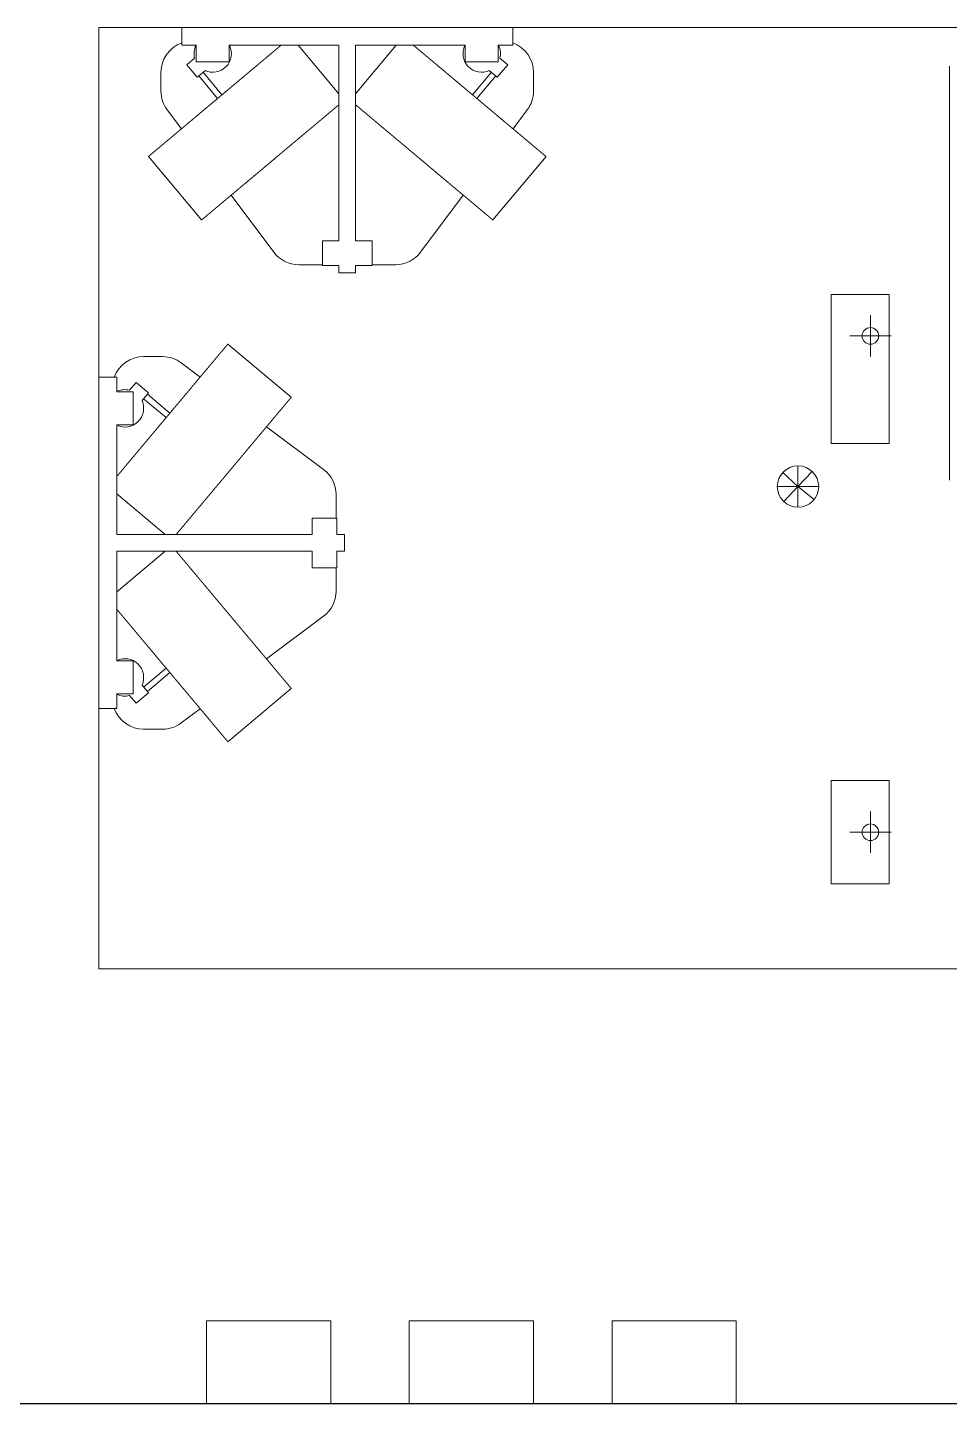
# Model space of a CAD drawing. Header units: millimetres. Extents: x 3056 to 110866, y 16649 to 58349.
# Drawn here: x 55834 to 58061, y 16649 to 19973 of the extents above; entities that cross this region are included whole.
import ezdxf

# ---------------------------------------------------------------- set-up
doc = ezdxf.new("R2010")
doc.units = ezdxf.units.MM
doc.layers.add('1', color=7, linetype='Continuous', true_color=0xffffff)

msp = doc.modelspace()

# ---------------------------------------------------------------- linework, layer by layer
at = {"layer": '1', "color": 80, "linetype": 'Continuous', "lineweight": 13}
for p, q in [((56006.5, 17699.3), (56006.5, 19973.3)), ((56006.5, 17699.3), (56006.5, 19973.3)), ((56006.5, 19973.3), (61633.5, 19973.3)), ((56006.5, 19973.3), (61633.5, 19973.3)), ((56206.5, 19973.3), (56206.5, 19930.3)), ((57006.5, 19973.3), (57006.5, 19930.3)), ((56206.5, 19930.3), (56241.5, 19930.3)), ((56241.5, 19930.3), (56241.5, 19890.3)), ((56321.5, 19930.3), (56586.5, 19930.3)), ((56321.5, 19930.3), (56321.5, 19890.3)), ((56586.5, 19813.2), (56488.2, 19930.3)), ((56586.5, 19930.3), (56586.5, 19458.3)), ((56626.5, 19930.3), (56626.5, 19458.3)), ((56724.7, 19930.3), (56626.5, 19813.2)), ((56626.5, 19930.3), (56891.5, 19930.3)), ((56891.5, 19930.3), (56891.5, 19890.3)), ((56971.5, 19930.3), (56971.5, 19890.3)), ((56971.5, 19930.3), (57006.5, 19930.3)), ((56237.6, 19899.1), (56218.9, 19883.4)), ((56244.1, 19853.3), (56218.9, 19883.4)), ((56321.5, 19890.3), (56241.5, 19890.3)), ((56971.5, 19890.3), (56891.5, 19890.3)), ((56968.8, 19853.3), (56994.1, 19883.4)), ((56975.3, 19899.1), (56994.1, 19883.4)), ((56156.5, 19819.3), (56156.5, 19865.3)), ((56262.9, 19869), (56244.1, 19853.3)), ((56247.6, 19856.2), (56293.2, 19801.8)), ((56303.9, 19810.8), (56258.3, 19865.2)), ((56954.7, 19865.2), (56909, 19810.8)), ((56919.7, 19801.8), (56965.4, 19856.2)), ((56950.1, 19869), (56968.8, 19853.3)), ((57056.5, 19865.3), (57056.5, 19819.3)), ((56171.5, 19774.3), (56205.8, 19728.5)), ((57007.1, 19728.5), (57041.5, 19774.3)), ((56126.2, 19661.7), (56254.8, 19508.5)), ((56958.2, 19508.5), (57086.7, 19661.7)), ((56326, 19568.3), (56429.5, 19430.3)), ((56783.5, 19430.3), (56886.9, 19568.3)), ((56546.5, 19458.3), (56546.5, 19398.3)), ((56586.5, 19458.3), (56546.5, 19458.3)), ((56626.5, 19458.3), (56666.5, 19458.3)), ((56666.5, 19458.3), (56666.5, 19398.3)), ((56546.5, 19400.3), (56489.5, 19400.3)), ((56586.5, 19398.3), (56546.5, 19398.3)), ((56586.5, 19398.3), (56586.5, 19380.3)), ((56626.5, 19380.3), (56586.5, 19380.3)), ((56626.5, 19398.3), (56666.5, 19398.3)), ((56626.5, 19398.3), (56626.5, 19380.3)), ((56626.7, 19395.6), (56626.5, 19395.6)), ((56626.7, 19395.6), (56626.7, 19398.3)), ((56723.5, 19400.3), (56666.5, 19400.3)), ((57776, 19328.3), (57776, 18968.3)), ((57916, 19328.3), (57776, 19328.3)), ((57916, 18968.3), (57916, 19328.3)), ((57870.5, 19278.3), (57870.5, 19178.3)), ((57820.5, 19228.3), (57920.5, 19228.3)), ((56471.3, 19080), (56318.1, 19208.6)), ((56114.5, 19178.3), (56160.5, 19178.3)), ((56251.3, 19128.9), (56205.5, 19163.3)), ((56006.5, 19128.3), (56049.5, 19128.3)), ((56049.5, 19093.3), (56049.5, 19128.3)), ((56080.6, 19097.2), (56096.4, 19115.9)), ((56126.5, 19090.7), (56096.4, 19115.9)), ((56049.5, 19093.3), (56089.5, 19093.3)), ((56089.5, 19093.3), (56089.5, 19013.3)), ((56110.7, 19071.9), (56126.5, 19090.7)), ((56178, 19041.6), (56123.6, 19087.2)), ((56114.6, 19076.5), (56169, 19030.8)), ((56049.5, 19013.3), (56089.5, 19013.3)), ((56049.5, 18748.3), (56049.5, 19013.3)), ((56549.5, 18905.3), (56411.5, 19008.8)), ((57776, 18968.3), (57916, 18968.3)), ((57695.5, 18864.3), (57695.5, 18914.3)), ((57695.5, 18864.3), (57659.1, 18898.6)), ((57695.5, 18864.3), (57729.8, 18900.7)), ((57695.5, 18864.3), (57645.5, 18864.3)), ((57695.5, 18864.3), (57661.1, 18827.9)), ((57695.5, 18864.3), (57734.3, 18832.8)), ((57695.5, 18864.3), (57695.5, 18814.3)), ((57695.5, 18864.3), (57745.5, 18864.3)), ((56049.5, 18846.5), (56166.5, 18748.3)), ((56579.5, 18845.3), (56579.5, 18788.3)), ((56521.5, 18788.3), (56581.5, 18788.3)), ((56521.5, 18748.3), (56521.5, 18788.3)), ((56581.5, 18748.3), (56581.5, 18788.3)), ((56049.5, 18748.3), (56521.5, 18748.3)), ((56584.1, 18748.6), (56581.5, 18748.5)), ((56581.5, 18748.3), (56599.5, 18748.3)), ((56584.1, 18748.6), (56584.1, 18748.3)), ((56599.5, 18748.3), (56599.5, 18708.3)), ((56049.5, 18443.3), (56049.5, 18708.3)), ((56166.5, 18708.3), (56049.5, 18610.1)), ((56049.5, 18708.3), (56521.5, 18708.3)), ((56521.5, 18708.3), (56521.5, 18668.3)), ((56581.5, 18708.3), (56599.5, 18708.3)), ((56581.5, 18708.3), (56581.5, 18668.3)), ((56521.5, 18668.3), (56581.5, 18668.3)), ((56579.5, 18668.3), (56579.5, 18611.3)), ((56411.5, 18447.8), (56549.5, 18551.3)), ((56049.5, 18443.3), (56089.5, 18443.3)), ((56089.5, 18443.3), (56089.5, 18363.3)), ((56169, 18425.8), (56114.6, 18380.1)), ((56123.6, 18369.4), (56178, 18415)), ((56110.7, 18384.7), (56126.5, 18365.9)), ((56049.5, 18363.3), (56089.5, 18363.3)), ((56049.5, 18328.3), (56049.5, 18363.3)), ((56080.6, 18359.4), (56096.4, 18340.7)), ((56126.5, 18365.9), (56096.4, 18340.7)), ((56318.1, 18248), (56471.3, 18376.6)), ((56006.5, 18328.3), (56049.5, 18328.3)), ((56205.5, 18293.3), (56251.3, 18327.7)), ((56160.5, 18278.3), (56114.5, 18278.3)), ((57776, 18154.3), (57776, 17904.3)), ((57916, 18154.3), (57776, 18154.3)), ((57916, 17904.3), (57916, 18154.3)), ((57870.5, 18079.3), (57870.5, 17979.3)), ((57820.5, 18029.3), (57920.5, 18029.3)), ((57776, 17904.3), (57916, 17904.3)), ((61633.5, 17699.3), (56006.5, 17699.3)), ((61633.5, 17699.3), (56006.5, 17699.3))]:
    msp.add_line(p, q, dxfattribs=at)
at = {"layer": '1', "color": 9, "linetype": 'Continuous', "lineweight": 13}
for p, q in [((56566.5, 16849.3), (56266.5, 16849.3)), ((56266.5, 16849.3), (56266.5, 16649.3)), ((56566.5, 16849.3), (56566.5, 16649.3)), ((56756.5, 16849.3), (56756.5, 16649.3)), ((57056.5, 16849.3), (56756.5, 16849.3)), ((57056.5, 16649.3), (57056.5, 16849.3)), ((57246.5, 16849.3), (57546.5, 16849.3)), ((57246.5, 16849.3), (57246.5, 16649.3)), ((57546.5, 16849.3), (57546.5, 16649.3))]:
    msp.add_line(p, q, dxfattribs=at)
at = {"layer": '1', "color": 143, "linetype": 'Continuous', "lineweight": 25}
msp.add_line((3056.5, 16649.3), (110866.5, 16649.3), dxfattribs=at)
at = {"layer": '1', "color": 143, "linetype": 'Continuous', "lineweight": 13}
msp.add_line((110866.5, 16649.3), (3056.5, 16649.3), dxfattribs=at)
at = {"layer": '1', "color": 43, "linetype": 'Continuous', "lineweight": 13}
msp.add_line((110866.5, 16649.3), (3056.5, 16649.3), dxfattribs=at)
msp.add_line((110866.5, 16649.3), (3056.5, 16649.3), dxfattribs=at)
at = {"layer": '1', "color": 43, "linetype": 'Continuous', "lineweight": 25}
msp.add_line((3056.5, 16649.3), (110866.5, 16649.3), dxfattribs=at)
msp.add_line((3056.5, 16649.3), (110866.5, 16649.3), dxfattribs=at)
at = {"layer": '1', "color": 80, "linetype": 'Continuous', "lineweight": 13}
for centre, radius in [((57870.5, 19228.3), 20), ((57695.5, 18864.3), 50), ((57870.5, 18029.3), 20)]:
    msp.add_circle(centre, radius, dxfattribs=at)
for centre, radius, start, end in [((56231.5, 19865.3), 75, 109.4723, 180), ((56281.5, 19910.3), 45.2, 153.7683, 194.2622), ((56281.5, 19910.3), 45.2, 245.7378, 26.2321), ((56931.5, 19910.3), 45.2, 153.7679, 294.2622), ((56931.5, 19910.3), 45.2, 345.7378, 26.2317), ((56981.5, 19865.3), 75, 0, 70.5277), ((56231.5, 19819.3), 75, 180, 216.8699), ((56981.5, 19819.3), 75, 323.1301, 0), ((56489.5, 19475.3), 75, 216.8699, 270), ((56723.5, 19475.3), 75, 270, 323.1301), ((56114.5, 19103.3), 75, 90, 160.5277), ((56160.5, 19103.3), 75, 53.1301, 90), ((56069.5, 19053.3), 45.2, 75.7378, 116.2317), ((56069.5, 19053.3), 45.2, 243.7679, 24.2622), ((56504.5, 18845.3), 75, 0, 53.1301), ((56504.5, 18611.3), 75, 306.8699, 360), ((56069.5, 18403.3), 45.2, 335.7378, 116.2321), ((56069.5, 18403.3), 45.2, 243.7683, 284.2622), ((56114.5, 18353.3), 75, 199.4723, 270), ((56160.5, 18353.3), 75, 270, 306.8699)]:
    msp.add_arc(centre, radius, start, end, dxfattribs=at)
for points, knots in [([(56446.3, 19930.3), (56443.6, 19928), (56442.1, 19926.8), (56440.7, 19925.6), (56437.7, 19923), (56436.1, 19921.7), (56432.9, 19919), (56431.3, 19917.7), (56427.9, 19914.8), (56424.4, 19911.9), (56422.6, 19910.4), (56418.9, 19907.3), (56417, 19905.7), (56413.2, 19902.5), (56411.2, 19900.8), (56409.2, 19899.2), (56407.2, 19897.5), (56403.1, 19894), (56401.1, 19892.3), (56398.9, 19890.5), (56396.8, 19888.8), (56394.7, 19886.9), (56390.3, 19883.3), (56385.8, 19879.5), (56383.6, 19877.6), (56379, 19873.8), (56376.7, 19871.9), (56372, 19867.9), (56369.7, 19866), (56367.3, 19863.9), (56364.9, 19861.9), (56362.5, 19859.9), (56360, 19857.9), (56357.6, 19855.8), (56352.7, 19851.7), (56347.7, 19847.5), (56345.2, 19845.4), (56340.1, 19841.2), (56337.6, 19839.1), (56332.5, 19834.8), (56330, 19832.7), (56327.4, 19830.5), (56324.8, 19828.3), (56322.2, 19826.2), (56319.7, 19824), (56314.5, 19819.7), (56309.3, 19815.3), (56304.1, 19810.9), (56301.5, 19808.7), (56298.9, 19806.6), (56293.7, 19802.2), (56288.4, 19797.8), (56285.8, 19795.6), (56280.7, 19791.3), (56278.1, 19789.1), (56272.9, 19784.8), (56270.3, 19782.6), (56265.2, 19778.3), (56262.6, 19776.2), (56257.6, 19771.9), (56255, 19769.8), (56252.5, 19767.7), (56250, 19765.6), (56247.5, 19763.5), (56242.6, 19759.3), (56240.1, 19757.3), (56237.7, 19755.2), (56232.8, 19751.1), (56228, 19747.1), (56225.7, 19745.1), (56221, 19741.2), (56218.7, 19739.2), (56214.1, 19735.4), (56211.8, 19733.5), (56209.6, 19731.6), (56205.1, 19727.9), (56200.8, 19724.3), (56196.6, 19720.7), (56194.5, 19719), (56192.4, 19717.2), (56190.4, 19715.5), (56188.3, 19713.8), (56184.4, 19710.5), (56180.5, 19707.3), (56178.7, 19705.7), (56175, 19702.6), (56173.2, 19701.1), (56169.6, 19698.1), (56167.9, 19696.7), (56166.2, 19695.3), (56163, 19692.5), (56161.4, 19691.2), (56158.3, 19688.6), (56156.8, 19687.3), (56153.9, 19684.9), (56152.5, 19683.7), (56151.1, 19682.6), (56149.8, 19681.5), (56147.2, 19679.3), (56146, 19678.3), (56144.8, 19677.3), (56142.5, 19675.4), (56141.4, 19674.4), (56140.4, 19673.6), (56139.4, 19672.7), (56138.4, 19671.9), (56137.4, 19671.1), (56135.7, 19669.6), (56134.8, 19668.9), (56134, 19668.2), (56133.3, 19667.6), (56132.6, 19667), (56131.9, 19666.4), (56131.2, 19665.9), (56130.6, 19665.4), (56130.1, 19664.9), (56129.5, 19664.5), (56129, 19664.1), (56128.6, 19663.7), (56128.2, 19663.3), (56127.8, 19663), (56127.5, 19662.7), (56127.2, 19662.5), (56126.9, 19662.3), (56126.7, 19662.1), (56126.5, 19661.9), (56126.4, 19661.8), (56126.3, 19661.7), (56126.2, 19661.7)], [0, 0, 0.008595, 0.013103, 0.017604, 0.027021, 0.03192, 0.041931, 0.047027, 0.057606, 0.068551, 0.074203, 0.08569, 0.091512, 0.103511, 0.109675, 0.115829, 0.122155, 0.134938, 0.141414, 0.148027, 0.154652, 0.161402, 0.175055, 0.188971, 0.195994, 0.210276, 0.217532, 0.232148, 0.239519, 0.246979, 0.254448, 0.262005, 0.269571, 0.277213, 0.292599, 0.308124, 0.315937, 0.331675, 0.339598, 0.355512, 0.363496, 0.371518, 0.379547, 0.387614, 0.395669, 0.411864, 0.428097, 0.444361, 0.452497, 0.460643, 0.476916, 0.49318, 0.501308, 0.517523, 0.525612, 0.541748, 0.549779, 0.565796, 0.573792, 0.589663, 0.597534, 0.605417, 0.613223, 0.621038, 0.636511, 0.644167, 0.651834, 0.666975, 0.681924, 0.689308, 0.703953, 0.711215, 0.725528, 0.732569, 0.739597, 0.753414, 0.766967, 0.780228, 0.786721, 0.793205, 0.799549, 0.805881, 0.818245, 0.830278, 0.836117, 0.84764, 0.853321, 0.864302, 0.869621, 0.874929, 0.885175, 0.890101, 0.899757, 0.904486, 0.913542, 0.917861, 0.922187, 0.92629, 0.934303, 0.938192, 0.941875, 0.949003, 0.952468, 0.955695, 0.958931, 0.96193, 0.964937, 0.970487, 0.973033, 0.975568, 0.977878, 0.980179, 0.982258, 0.984325, 0.986158, 0.98798, 0.989579, 0.991167, 0.99251, 0.993861, 0.994969, 0.996065, 0.996924, 0.997784, 0.998407, 0.999021, 0.999387, 0.999762, 1, 1]), ([(57086.7, 19661.7), (57086.7, 19661.7), (57086.7, 19661.7), (57086.5, 19661.8), (57086.4, 19661.9), (57086, 19662.3), (57085.8, 19662.5), (57085.1, 19663), (57084.8, 19663.3), (57084.3, 19663.7), (57083.9, 19664.1), (57083.4, 19664.5), (57082.9, 19664.9), (57082.3, 19665.4), (57081.7, 19665.9), (57081.1, 19666.4), (57080.4, 19667), (57078.9, 19668.2), (57078.1, 19668.9), (57077.3, 19669.6), (57075.5, 19671.1), (57074.5, 19671.9), (57073.6, 19672.7), (57072.6, 19673.6), (57070.4, 19675.4), (57069.3, 19676.3), (57068.1, 19677.3), (57066.9, 19678.3), (57065.7, 19679.3), (57063.1, 19681.5), (57061.8, 19682.6), (57060.4, 19683.7), (57059.1, 19684.9), (57056.2, 19687.3), (57054.6, 19688.6), (57051.6, 19691.2), (57050, 19692.5), (57046.7, 19695.3), (57043.3, 19698.1), (57041.5, 19699.6), (57038, 19702.6), (57036.1, 19704.1), (57034.3, 19705.7), (57032.4, 19707.3), (57028.6, 19710.5), (57024.6, 19713.8), (57022.6, 19715.5), (57020.5, 19717.2), (57018.5, 19719), (57016.4, 19720.7), (57012.1, 19724.3), (57007.8, 19727.9), (57003.4, 19731.6), (57001.1, 19733.5), (56996.6, 19737.3), (56994.3, 19739.2), (56989.6, 19743.2), (56984.9, 19747.1), (56982.5, 19749.1), (56980.1, 19751.1), (56975.3, 19755.2), (56972.8, 19757.3), (56970.4, 19759.3), (56965.4, 19763.5), (56962.9, 19765.6), (56960.4, 19767.7), (56957.9, 19769.8), (56955.4, 19771.9), (56950.3, 19776.2), (56947.7, 19778.3), (56942.6, 19782.6), (56937.5, 19786.9), (56934.9, 19789.1), (56932.3, 19791.3), (56927.1, 19795.6), (56924.5, 19797.8), (56921.9, 19800), (56919.3, 19802.2), (56914.1, 19806.6), (56911.5, 19808.7), (56908.9, 19810.9), (56903.7, 19815.3), (56898.5, 19819.7), (56895.9, 19821.8), (56893.3, 19824), (56888.1, 19828.3), (56885.5, 19830.5), (56883, 19832.7), (56880.4, 19834.8), (56875.3, 19839.1), (56872.8, 19841.2), (56867.8, 19845.4), (56865.3, 19847.5), (56862.8, 19849.6), (56860.3, 19851.7), (56857.8, 19853.8), (56855.4, 19855.8), (56850.5, 19859.9), (56848.1, 19861.9), (56845.7, 19863.9), (56843.3, 19866), (56840.9, 19867.9), (56836.3, 19871.9), (56833.9, 19873.8), (56829.4, 19877.6), (56827.1, 19879.5), (56822.7, 19883.3), (56820.4, 19885.1), (56818.3, 19886.9), (56814, 19890.5), (56809.8, 19894), (56807.7, 19895.8), (56805.7, 19897.5), (56803.7, 19899.2), (56801.7, 19900.8), (56799.8, 19902.5), (56795.9, 19905.7), (56794, 19907.3), (56790.4, 19910.4), (56788.6, 19911.9), (56785.1, 19914.8), (56781.7, 19917.7), (56780, 19919), (56776.8, 19921.7), (56775.3, 19923), (56772.3, 19925.6), (56770.8, 19926.8), (56769.4, 19928), (56766.6, 19930.3)], [0, 0, 0.000129, 0.000247, 0.000623, 0.000989, 0.002216, 0.003076, 0.00504, 0.006148, 0.007499, 0.008842, 0.010431, 0.012029, 0.013851, 0.015685, 0.017752, 0.019821, 0.024442, 0.026976, 0.029522, 0.035072, 0.038079, 0.041078, 0.044314, 0.050997, 0.054462, 0.058134, 0.061817, 0.065706, 0.073719, 0.077822, 0.082148, 0.086467, 0.095522, 0.100252, 0.109908, 0.114833, 0.12508, 0.135697, 0.141196, 0.152358, 0.158039, 0.163891, 0.16973, 0.181763, 0.194127, 0.200459, 0.206803, 0.213287, 0.219779, 0.233041, 0.246593, 0.26041, 0.267438, 0.281635, 0.288783, 0.303326, 0.318073, 0.325558, 0.333032, 0.348172, 0.355839, 0.363495, 0.378968, 0.386783, 0.394589, 0.402472, 0.410343, 0.426214, 0.434209, 0.450226, 0.466317, 0.474393, 0.482482, 0.498697, 0.506815, 0.514957, 0.523089, 0.539361, 0.547507, 0.555643, 0.571907, 0.58814, 0.596238, 0.604325, 0.620457, 0.628486, 0.636507, 0.644491, 0.660405, 0.668328, 0.684066, 0.69187, 0.699681, 0.707404, 0.715138, 0.72278, 0.737998, 0.745554, 0.753024, 0.760483, 0.767854, 0.78247, 0.789726, 0.804008, 0.811031, 0.824947, 0.831841, 0.83859, 0.851974, 0.865054, 0.87153, 0.877846, 0.884172, 0.890326, 0.89649, 0.908489, 0.914311, 0.925798, 0.93145, 0.942395, 0.952974, 0.95807, 0.968081, 0.972979, 0.982397, 0.986897, 0.991405, 1, 1]), ([(58061.5, 19879.9), (58061.5, 19879.8), (58061.5, 19879.5), (58061.5, 19879.3), (58061.5, 19878.6), (58061.5, 19877.8), (58061.5, 19876.8), (58061.5, 19875.5), (58061.5, 19874.1), (58061.5, 19873.3), (58061.5, 19871.5), (58061.5, 19869.6), (58061.5, 19867.4), (58061.5, 19865), (58061.5, 19863.8), (58061.5, 19861.1), (58061.5, 19858.2), (58061.5, 19855.1), (58061.5, 19851.9), (58061.5, 19848.4), (58061.5, 19844.7), (58061.5, 19840.9), (58061.5, 19836.8), (58061.5, 19832.6), (58061.5, 19828.2), (58061.5, 19823.6), (58061.5, 19818.8), (58061.5, 19813.8), (58061.5, 19808.6), (58061.5, 19803.3), (58061.5, 19797.8), (58061.5, 19792.1), (58061.5, 19789.2), (58061.5, 19783.3), (58061.5, 19777.1), (58061.5, 19770.9), (58061.5, 19764.4), (58061.5, 19761.1), (58061.5, 19754.4), (58061.5, 19747.6), (58061.5, 19740.6), (58061.5, 19737.1), (58061.5, 19729.9), (58061.5, 19722.5), (58061.5, 19715), (58061.5, 19707.4), (58061.5, 19699.6), (58061.5, 19691.7), (58061.5, 19683.7), (58061.5, 19675.5), (58061.5, 19671.3), (58061.5, 19663), (58061.5, 19654.5), (58061.5, 19645.9), (58061.5, 19637.3), (58061.5, 19628.5), (58061.5, 19619.6), (58061.5, 19610.6), (58061.5, 19601.5), (58061.5, 19592.3), (58061.5, 19583), (58061.5, 19573.6), (58061.5, 19564.2), (58061.5, 19554.7), (58061.5, 19545.1), (58061.5, 19535.4), (58061.5, 19530.6), (58061.5, 19520.8), (58061.5, 19511), (58061.5, 19501.1), (58061.5, 19491.2), (58061.5, 19481.2), (58061.5, 19471.2), (58061.5, 19461.2), (58061.5, 19451.1), (58061.5, 19441), (58061.5, 19430.9), (58061.5, 19420.7), (58061.5, 19410.5), (58061.5, 19400.3), (58061.5, 19390.1), (58061.5, 19379.9)], [0, 0, 0.000209, 0.000833, 0.001352, 0.002601, 0.004262, 0.006339, 0.008829, 0.011734, 0.013287, 0.016806, 0.020735, 0.025072, 0.029813, 0.032388, 0.037732, 0.043479, 0.049625, 0.056166, 0.063098, 0.070421, 0.078131, 0.086225, 0.0947, 0.10355, 0.112773, 0.122367, 0.132323, 0.142645, 0.153321, 0.164348, 0.175723, 0.181499, 0.193389, 0.205613, 0.218167, 0.23105, 0.237649, 0.251007, 0.264678, 0.278654, 0.285718, 0.300143, 0.314859, 0.329858, 0.345138, 0.36069, 0.37651, 0.392588, 0.408919, 0.417208, 0.433903, 0.450836, 0.467995, 0.485378, 0.502973, 0.520776, 0.538779, 0.556971, 0.575352, 0.593907, 0.612629, 0.631515, 0.650554, 0.669739, 0.689059, 0.698754, 0.718267, 0.737899, 0.757637, 0.777478, 0.797411, 0.81743, 0.837522, 0.857683, 0.877905, 0.898175, 0.91849, 0.938839, 0.959212, 0.979601, 1, 1]), ([(56586.5, 19786.8), (56585.4, 19785.9), (56584.4, 19785.1), (56582.2, 19783.2), (56581, 19782.2), (56579.9, 19781.3), (56578.6, 19780.2), (56577.4, 19779.2), (56574.8, 19777), (56572, 19774.7), (56569.1, 19772.2), (56566.1, 19769.7), (56564.5, 19768.4), (56562.9, 19767.1), (56561.3, 19765.7), (56559.7, 19764.3), (56558, 19762.9), (56554.5, 19760), (56552.8, 19758.5), (56549.2, 19755.5), (56547.3, 19753.9), (56543.5, 19750.8), (56541.6, 19749.1), (56537.6, 19745.8), (56535.6, 19744.1), (56533.6, 19742.4), (56531.5, 19740.7), (56529.4, 19739), (56527.3, 19737.2), (56525.2, 19735.4), (56520.9, 19731.8), (56516.5, 19728.1), (56514.2, 19726.2), (56512, 19724.3), (56507.4, 19720.5), (56505.1, 19718.5), (56500.4, 19714.6), (56498, 19712.6), (56493.3, 19708.6), (56488.4, 19704.5), (56483.5, 19700.4), (56481.1, 19698.3), (56478.6, 19696.3), (56476.1, 19694.2), (56473.6, 19692.1), (56468.5, 19687.9), (56466, 19685.7), (56463.5, 19683.6), (56458.4, 19679.3), (56455.8, 19677.2), (56453.2, 19675), (56450.6, 19672.8), (56448.1, 19670.7), (56445.5, 19668.5), (56442.9, 19666.3), (56440.3, 19664.1), (56435.1, 19659.8), (56432.5, 19657.6), (56427.3, 19653.2), (56422.1, 19648.9), (56416.9, 19644.5), (56414.3, 19642.3), (56411.7, 19640.1), (56409.1, 19638), (56406.5, 19635.8), (56401.3, 19631.5), (56398.8, 19629.3), (56396.2, 19627.1), (56391.1, 19622.9), (56388.5, 19620.7), (56386, 19618.6), (56381, 19614.4), (56378.5, 19612.3), (56373.5, 19608.1), (56371, 19606), (56366.1, 19601.9), (56361.3, 19597.8), (56356.5, 19593.8), (56354.1, 19591.8), (56349.4, 19587.9), (56347.1, 19586), (56344.8, 19584), (56342.5, 19582.1), (56338, 19578.3), (56335.8, 19576.5), (56333.6, 19574.6), (56331.5, 19572.8), (56329.3, 19571), (56325, 19567.4), (56323, 19565.7), (56320.9, 19564), (56316.8, 19560.6), (56314.9, 19558.9), (56312.9, 19557.2), (56311, 19555.6), (56309, 19554), (56307.2, 19552.4), (56303.5, 19549.4), (56301.7, 19547.8), (56299.9, 19546.4), (56296.5, 19543.5), (56294.8, 19542), (56293.1, 19540.7), (56291.5, 19539.3), (56289.9, 19538), (56288.3, 19536.6), (56285.3, 19534.1), (56283.9, 19532.9), (56281, 19530.5), (56279.6, 19529.4), (56278.3, 19528.2), (56277, 19527.1), (56275.8, 19526.1), (56273.4, 19524.1), (56272.2, 19523.1), (56271.1, 19522.2), (56270, 19521.2), (56268.9, 19520.4), (56266.9, 19518.7), (56265.1, 19517.1), (56264.2, 19516.4), (56262.6, 19515), (56261.1, 19513.8), (56260.4, 19513.2), (56259.8, 19512.7), (56259.2, 19512.2), (56258.6, 19511.7), (56258.1, 19511.3), (56257.6, 19510.8), (56257.2, 19510.5), (56256.7, 19510.1), (56256.4, 19509.8), (56256, 19509.5), (56255.7, 19509.3), (56255.5, 19509.1), (56255.3, 19508.9), (56255.1, 19508.7), (56254.8, 19508.5), (56254.8, 19508.5), (56254.8, 19508.5)], [0, 0, 0.003108, 0.006206, 0.012844, 0.016382, 0.01991, 0.023657, 0.027395, 0.035303, 0.043603, 0.052311, 0.061406, 0.066144, 0.070894, 0.075811, 0.080741, 0.085857, 0.096246, 0.10154, 0.112454, 0.118084, 0.129506, 0.135298, 0.147198, 0.153295, 0.1594, 0.165643, 0.171893, 0.178277, 0.184671, 0.197719, 0.211026, 0.217793, 0.224572, 0.238356, 0.24536, 0.259476, 0.266578, 0.280995, 0.295581, 0.310347, 0.3178, 0.325263, 0.332794, 0.340314, 0.355501, 0.363154, 0.3708, 0.386206, 0.393946, 0.401695, 0.409469, 0.41725, 0.425054, 0.432866, 0.44069, 0.456367, 0.464215, 0.479913, 0.495614, 0.511308, 0.519141, 0.526963, 0.534777, 0.542581, 0.558147, 0.565889, 0.573638, 0.589048, 0.596694, 0.604349, 0.619538, 0.627078, 0.642074, 0.649529, 0.664302, 0.67891, 0.693331, 0.700437, 0.714566, 0.721572, 0.728477, 0.735371, 0.748933, 0.7556, 0.762255, 0.768791, 0.775318, 0.788113, 0.794367, 0.800631, 0.812851, 0.818805, 0.824769, 0.830563, 0.836367, 0.842003, 0.853117, 0.858579, 0.863886, 0.874304, 0.879424, 0.884357, 0.889298, 0.894042, 0.898796, 0.907917, 0.912287, 0.920811, 0.924975, 0.928944, 0.932901, 0.936664, 0.943959, 0.947509, 0.950835, 0.954169, 0.95729, 0.963294, 0.968874, 0.971541, 0.976449, 0.98089, 0.982885, 0.984889, 0.986648, 0.988415, 0.989948, 0.99148, 0.992776, 0.99408, 0.995147, 0.996205, 0.997035, 0.997864, 0.998455, 0.999055, 0.999761, 0.999885, 1, 1]), ([(56958.2, 19508.5), (56958.1, 19508.5), (56958.1, 19508.5), (56957.9, 19508.7), (56957.7, 19508.9), (56957.5, 19509.1), (56957.2, 19509.3), (56956.9, 19509.5), (56956.6, 19509.8), (56956.2, 19510.1), (56955.8, 19510.5), (56955.4, 19510.8), (56954.8, 19511.3), (56954.3, 19511.7), (56953.7, 19512.2), (56953.2, 19512.7), (56952.5, 19513.2), (56951.8, 19513.8), (56950.4, 19515), (56948.7, 19516.4), (56947.9, 19517.1), (56947, 19517.9), (56946, 19518.7), (56945, 19519.5), (56944, 19520.4), (56943, 19521.2), (56941.9, 19522.2), (56940.8, 19523.1), (56939.6, 19524.1), (56937.2, 19526.1), (56935.9, 19527.1), (56934.6, 19528.2), (56933.3, 19529.4), (56931.9, 19530.5), (56929.1, 19532.9), (56927.6, 19534.1), (56924.6, 19536.6), (56923, 19538), (56921.5, 19539.3), (56919.8, 19540.7), (56918.2, 19542), (56916.5, 19543.5), (56913, 19546.4), (56911.3, 19547.8), (56907.6, 19550.9), (56905.8, 19552.4), (56903.9, 19554), (56902, 19555.6), (56900.1, 19557.2), (56898.1, 19558.9), (56896.1, 19560.6), (56894.1, 19562.3), (56890, 19565.7), (56887.9, 19567.4), (56883.7, 19571), (56879.3, 19574.6), (56877.1, 19576.5), (56874.9, 19578.3), (56872.6, 19580.2), (56868.1, 19584), (56865.8, 19586), (56863.5, 19587.9), (56861.2, 19589.9), (56858.8, 19591.8), (56856.5, 19593.8), (56851.7, 19597.8), (56846.8, 19601.9), (56841.9, 19606), (56839.5, 19608.1), (56837, 19610.2), (56832, 19614.4), (56829.5, 19616.5), (56824.4, 19620.7), (56821.9, 19622.9), (56816.8, 19627.1), (56814.2, 19629.3), (56809, 19633.6), (56806.5, 19635.8), (56801.3, 19640.1), (56798.7, 19642.3), (56796.1, 19644.5), (56790.9, 19648.9), (56785.7, 19653.2), (56780.5, 19657.6), (56777.9, 19659.8), (56772.7, 19664.1), (56770.1, 19666.3), (56767.5, 19668.5), (56764.9, 19670.7), (56762.3, 19672.8), (56759.7, 19675), (56757.1, 19677.2), (56754.6, 19679.3), (56752, 19681.5), (56749.5, 19683.6), (56744.4, 19687.9), (56741.9, 19690), (56736.9, 19694.2), (56734.4, 19696.3), (56731.9, 19698.3), (56729.4, 19700.4), (56724.5, 19704.5), (56719.7, 19708.6), (56714.9, 19712.6), (56712.5, 19714.6), (56707.9, 19718.5), (56705.5, 19720.5), (56701, 19724.3), (56698.7, 19726.2), (56696.5, 19728.1), (56692.1, 19731.8), (56687.7, 19735.4), (56685.6, 19737.2), (56683.5, 19739), (56681.4, 19740.7), (56679.4, 19742.4), (56677.3, 19744.1), (56675.3, 19745.8), (56671.4, 19749.1), (56669.4, 19750.8), (56665.6, 19753.9), (56663.8, 19755.5), (56660.2, 19758.5), (56658.4, 19760), (56655, 19762.9), (56653.3, 19764.3), (56651.6, 19765.7), (56650, 19767.1), (56648.4, 19768.4), (56646.8, 19769.7), (56643.8, 19772.2), (56640.9, 19774.7), (56638.2, 19777), (56635.6, 19779.2), (56634.3, 19780.2), (56633.1, 19781.3), (56631.9, 19782.2), (56630.7, 19783.2), (56628.5, 19785.1), (56627.5, 19785.9), (56626.5, 19786.8)], [0, 0, 0.000115, 0.000239, 0.000945, 0.001535, 0.002136, 0.002965, 0.003795, 0.004853, 0.00592, 0.007224, 0.00852, 0.010052, 0.011585, 0.013352, 0.015111, 0.017106, 0.01911, 0.023551, 0.028459, 0.031126, 0.033804, 0.036697, 0.039596, 0.04271, 0.045831, 0.049165, 0.052491, 0.056041, 0.063336, 0.067099, 0.071056, 0.075025, 0.079189, 0.087713, 0.092083, 0.101204, 0.105948, 0.110702, 0.115643, 0.120576, 0.125696, 0.136114, 0.141412, 0.152354, 0.157997, 0.163633, 0.169437, 0.175231, 0.181195, 0.187149, 0.193258, 0.205623, 0.211887, 0.224682, 0.237736, 0.2444, 0.251057, 0.257848, 0.271523, 0.278428, 0.285434, 0.29245, 0.299554, 0.306669, 0.32109, 0.335698, 0.350471, 0.357926, 0.36539, 0.380453, 0.388057, 0.403306, 0.410952, 0.426362, 0.434102, 0.449636, 0.45741, 0.473037, 0.480859, 0.488692, 0.504386, 0.520087, 0.535785, 0.543633, 0.55931, 0.567134, 0.574946, 0.58275, 0.590531, 0.598305, 0.606054, 0.613794, 0.621497, 0.62919, 0.644499, 0.652084, 0.667206, 0.674737, 0.6822, 0.689653, 0.704419, 0.719005, 0.733422, 0.740524, 0.75464, 0.761644, 0.775427, 0.782197, 0.788974, 0.802281, 0.815329, 0.821723, 0.828107, 0.834357, 0.8406, 0.846705, 0.852802, 0.864702, 0.870494, 0.881916, 0.887546, 0.89846, 0.903754, 0.914143, 0.919259, 0.924179, 0.929106, 0.933847, 0.938594, 0.947689, 0.956397, 0.964697, 0.972605, 0.976343, 0.98009, 0.983618, 0.987156, 0.993794, 0.996892, 1, 1]), ([(58061.5, 19379.9), (58061.5, 19374.8), (58061.5, 19364.6), (58061.5, 19354.5), (58061.5, 19344.3), (58061.5, 19334.1), (58061.5, 19324), (58061.5, 19313.8), (58061.5, 19303.7), (58061.5, 19293.7), (58061.5, 19283.7), (58061.5, 19273.7), (58061.5, 19263.7), (58061.5, 19253.8), (58061.5, 19244), (58061.5, 19234.2), (58061.5, 19224.5), (58061.5, 19214.8), (58061.5, 19205.2), (58061.5, 19195.7), (58061.5, 19186.3), (58061.5, 19176.9), (58061.5, 19167.6), (58061.5, 19158.4), (58061.5, 19149.3), (58061.5, 19140.3), (58061.5, 19131.4), (58061.5, 19122.6), (58061.5, 19113.9), (58061.5, 19105.4), (58061.5, 19096.9), (58061.5, 19088.5), (58061.5, 19080.3), (58061.5, 19072.2), (58061.5, 19064.2), (58061.5, 19056.4), (58061.5, 19048.7), (58061.5, 19044.9), (58061.5, 19037.4), (58061.5, 19030), (58061.5, 19022.8), (58061.5, 19015.7), (58061.5, 19012.3), (58061.5, 19005.5), (58061.5, 18998.8), (58061.5, 18992.3), (58061.5, 18989), (58061.5, 18982.8), (58061.5, 18976.6), (58061.5, 18970.7), (58061.5, 18964.9), (58061.5, 18959.3), (58061.5, 18953.9), (58061.5, 18948.6), (58061.5, 18943.6), (58061.5, 18938.7), (58061.5, 18934), (58061.5, 18929.5), (58061.5, 18925.1), (58061.5, 18921), (58061.5, 18917), (58061.5, 18913.3), (58061.5, 18909.7), (58061.5, 18908), (58061.5, 18904.8), (58061.5, 18901.7), (58061.5, 18898.8), (58061.5, 18896.1), (58061.5, 18893.7), (58061.5, 18891.4), (58061.5, 18889.3), (58061.5, 18887.5), (58061.5, 18885.8), (58061.5, 18884.4), (58061.5, 18883.1), (58061.5, 18882.1), (58061.5, 18881.2), (58061.5, 18880.6), (58061.5, 18880.2), (58061.5, 18880), (58061.5, 18879.9)], [0, 0, 0.0102, 0.030594, 0.050975, 0.071334, 0.091665, 0.111958, 0.132204, 0.152395, 0.172524, 0.19258, 0.212553, 0.232442, 0.252232, 0.271917, 0.291489, 0.310941, 0.330261, 0.349446, 0.368485, 0.387368, 0.406093, 0.424648, 0.443026, 0.461221, 0.479224, 0.497027, 0.514622, 0.532003, 0.549164, 0.566097, 0.582792, 0.599246, 0.61545, 0.631399, 0.647083, 0.6625, 0.670139, 0.685141, 0.699857, 0.714282, 0.728408, 0.735322, 0.74899, 0.762349, 0.77539, 0.78183, 0.794387, 0.806611, 0.818501, 0.83005, 0.841253, 0.852106, 0.862605, 0.872743, 0.88252, 0.891928, 0.900967, 0.909632, 0.917916, 0.925819, 0.933336, 0.940463, 0.943834, 0.950375, 0.956518, 0.962265, 0.967612, 0.972555, 0.977095, 0.981228, 0.984951, 0.988266, 0.991168, 0.993661, 0.995738, 0.997399, 0.998648, 0.999479, 0.999894, 1, 1]), ([(56318.1, 19208.6), (56318.1, 19208.5), (56318, 19208.5), (56317.9, 19208.4), (56317.8, 19208.2), (56317.7, 19208.1), (56317.5, 19207.9), (56317.3, 19207.6), (56317, 19207.3), (56316.7, 19207), (56316.4, 19206.6), (56315.7, 19205.7), (56314.9, 19204.7), (56313.9, 19203.5), (56312.8, 19202.2), (56311.5, 19200.7), (56310.2, 19199.1), (56308.7, 19197.3), (56307.9, 19196.4), (56307.1, 19195.4), (56305.3, 19193.3), (56304.4, 19192.2), (56303.5, 19191.1), (56302.5, 19190), (56300.4, 19187.5), (56299.4, 19186.3), (56298.3, 19185), (56297.2, 19183.7), (56296, 19182.3), (56294.9, 19180.9), (56293.7, 19179.4), (56292.4, 19178), (56289.9, 19175), (56288.6, 19173.4), (56285.9, 19170.2), (56284.5, 19168.5), (56283.1, 19166.8), (56281.6, 19165.1), (56278.7, 19161.6), (56275.6, 19158), (56274.1, 19156.1), (56272.5, 19154.2), (56270.9, 19152.3), (56269.3, 19150.4), (56265.9, 19146.4), (56264.2, 19144.4), (56262.5, 19142.4), (56260.8, 19140.3), (56259.1, 19138.2), (56257.3, 19136.1), (56255.5, 19134), (56251.9, 19129.6), (56250, 19127.4), (56248.1, 19125.2), (56246.3, 19123), (56242.4, 19118.4), (56240.5, 19116.1), (56236.6, 19111.5), (56234.6, 19109.1), (56232.6, 19106.7), (56230.6, 19104.3), (56228.6, 19102), (56224.6, 19097.1), (56220.5, 19092.2), (56216.3, 19087.2), (56214.2, 19084.7), (56212.1, 19082.2), (56210, 19079.7), (56207.9, 19077.2), (56203.6, 19072.1), (56201.5, 19069.6), (56199.3, 19067), (56197.2, 19064.4), (56192.8, 19059.3), (56190.7, 19056.7), (56186.3, 19051.5), (56182, 19046.3), (56177.6, 19041.1), (56175.4, 19038.5), (56173.2, 19035.9), (56168.8, 19030.7), (56164.5, 19025.5), (56160.1, 19020.3), (56157.9, 19017.7), (56153.6, 19012.5), (56149.3, 19007.4), (56147.1, 19004.8), (56142.8, 18999.7), (56140.7, 18997.2), (56138.6, 18994.6), (56136.5, 18992.1), (56132.2, 18987.1), (56130.1, 18984.6), (56128.1, 18982.1), (56123.9, 18977.2), (56121.9, 18974.7), (56119.9, 18972.3), (56117.8, 18969.9), (56113.8, 18965.1), (56109.9, 18960.4), (56107.9, 18958.1), (56106, 18955.8), (56104, 18953.5), (56102.1, 18951.2), (56098.4, 18946.7), (56094.6, 18942.3), (56092.8, 18940.1), (56089.2, 18935.8), (56085.7, 18931.6), (56084, 18929.6), (56082.3, 18927.5), (56080.6, 18925.5), (56077.3, 18921.6), (56075.7, 18919.7), (56072.5, 18915.9), (56070.9, 18914), (56067.9, 18910.4), (56065, 18906.9), (56063.5, 18905.2), (56062.1, 18903.5), (56059.4, 18900.2), (56056.7, 18897.1), (56054.2, 18894.1), (56053, 18892.6), (56051.8, 18891.2), (56049.5, 18888.4)], [0, 0, 0.000122, 0.000241, 0.000614, 0.000984, 0.001598, 0.002209, 0.003074, 0.003929, 0.005032, 0.006143, 0.008832, 0.012017, 0.01568, 0.019819, 0.02443, 0.029513, 0.035066, 0.038066, 0.041074, 0.047537, 0.050991, 0.054451, 0.058123, 0.065702, 0.069598, 0.073704, 0.077816, 0.082135, 0.08646, 0.090982, 0.09551, 0.10497, 0.109904, 0.119953, 0.125074, 0.13038, 0.135694, 0.146687, 0.158034, 0.163883, 0.169724, 0.175746, 0.181757, 0.194122, 0.200455, 0.206794, 0.213279, 0.219772, 0.226402, 0.233037, 0.246587, 0.25349, 0.2604, 0.267436, 0.281621, 0.288782, 0.303321, 0.310696, 0.318077, 0.325549, 0.333029, 0.348168, 0.363488, 0.378968, 0.386777, 0.394592, 0.402462, 0.41034, 0.426213, 0.434197, 0.44219, 0.450215, 0.466321, 0.474384, 0.490576, 0.506814, 0.523082, 0.531221, 0.539366, 0.555644, 0.57191, 0.588143, 0.596231, 0.612396, 0.628479, 0.636509, 0.652471, 0.660405, 0.66833, 0.676204, 0.691873, 0.699675, 0.707409, 0.722784, 0.730437, 0.737992, 0.745553, 0.760487, 0.775219, 0.782473, 0.789735, 0.796872, 0.804017, 0.818053, 0.831838, 0.838598, 0.851972, 0.865059, 0.871533, 0.877856, 0.884168, 0.896493, 0.902489, 0.914319, 0.920139, 0.931447, 0.942396, 0.94769, 0.952976, 0.963177, 0.972988, 0.982403, 0.986902, 0.991409, 1, 1]), ([(56471.3, 19080), (56471.3, 19080), (56471.2, 19079.9), (56471.1, 19079.8), (56471, 19079.7), (56470.9, 19079.5), (56470.7, 19079.3), (56470.5, 19079), (56470.2, 19078.7), (56469.7, 19078), (56469.3, 19077.6), (56468.9, 19077.2), (56468.5, 19076.7), (56468.1, 19076.2), (56467.6, 19075.6), (56467.1, 19075), (56466.5, 19074.3), (56465.4, 19072.9), (56464.7, 19072.2), (56463.4, 19070.6), (56462.6, 19069.7), (56461.9, 19068.8), (56461.1, 19067.8), (56460.3, 19066.9), (56459.4, 19065.8), (56458.5, 19064.8), (56457.6, 19063.7), (56455.7, 19061.4), (56454.7, 19060.2), (56453.7, 19059), (56452.6, 19057.7), (56451.5, 19056.4), (56450.4, 19055.1), (56448.1, 19052.4), (56446.9, 19050.9), (56445.7, 19049.5), (56443.1, 19046.4), (56440.5, 19043.3), (56439.1, 19041.6), (56437.7, 19040), (56436.3, 19038.3), (56434.9, 19036.6), (56433.4, 19034.9), (56431.9, 19033.1), (56428.9, 19029.5), (56427.3, 19027.6), (56425.8, 19025.7), (56422.5, 19021.9), (56420.9, 19019.9), (56419.2, 19017.9), (56415.8, 19013.9), (56414.1, 19011.8), (56412.3, 19009.7), (56410.5, 19007.6), (56408.8, 19005.5), (56406.9, 19003.3), (56405.1, 19001.1), (56401.4, 18996.7), (56397.6, 18992.2), (56393.8, 18987.7), (56391.9, 18985.3), (56387.9, 18980.6), (56383.9, 18975.9), (56381.9, 18973.5), (56377.9, 18968.7), (56375.8, 18966.2), (56373.8, 18963.8), (56371.7, 18961.3), (56369.6, 18958.8), (56365.4, 18953.8), (56363.3, 18951.3), (56361.2, 18948.8), (56359, 18946.2), (56356.9, 18943.7), (56354.8, 18941.1), (56352.6, 18938.6), (56348.3, 18933.4), (56346.2, 18930.9), (56341.8, 18925.7), (56339.6, 18923.1), (56337.5, 18920.5), (56335.3, 18917.9), (56330.9, 18912.7), (56328.7, 18910.1), (56324.4, 18904.9), (56322.2, 18902.3), (56317.8, 18897.1), (56315.6, 18894.5), (56311.3, 18889.3), (56309.1, 18886.7), (56304.8, 18881.5), (56302.6, 18879), (56298.3, 18873.9), (56294, 18868.8), (56291.9, 18866.2), (56289.8, 18863.7), (56287.7, 18861.2), (56283.5, 18856.2), (56281.4, 18853.7), (56279.3, 18851.2), (56277.3, 18848.8), (56273.2, 18843.9), (56271.2, 18841.5), (56267.2, 18836.7), (56263.2, 18832), (56261.3, 18829.7), (56259.3, 18827.4), (56257.4, 18825.1), (56255.5, 18822.8), (56253.6, 18820.5), (56251.7, 18818.3), (56249.8, 18816.1), (56248, 18813.9), (56246.2, 18811.7), (56244.4, 18809.6), (56240.8, 18805.3), (56239.1, 18803.2), (56237.3, 18801.2), (56233.9, 18797.1), (56230.6, 18793.2), (56229, 18791.3), (56227.4, 18789.3), (56224.3, 18785.6), (56221.2, 18782), (56219.8, 18780.2), (56218.3, 18778.5), (56216.9, 18776.8), (56215.4, 18775.1), (56212.7, 18771.8), (56211.4, 18770.2), (56208.8, 18767.2), (56207.5, 18765.7), (56206.3, 18764.2), (56205.1, 18762.8), (56203.9, 18761.4), (56202.8, 18760), (56201.7, 18758.7), (56199.5, 18756.1), (56197.5, 18753.7), (56196.5, 18752.6), (56194.7, 18750.4), (56193, 18748.3)], [0, 0, 0.000117, 0.000232, 0.000592, 0.00095, 0.001542, 0.002132, 0.002964, 0.003789, 0.005919, 0.007224, 0.008518, 0.010056, 0.011583, 0.01335, 0.015115, 0.017113, 0.02133, 0.023555, 0.028458, 0.031129, 0.033804, 0.0367, 0.039601, 0.042709, 0.045825, 0.049164, 0.056035, 0.059584, 0.063337, 0.067097, 0.071055, 0.075023, 0.083352, 0.08772, 0.092081, 0.101202, 0.110707, 0.115639, 0.120579, 0.125697, 0.130823, 0.136115, 0.141414, 0.152361, 0.157996, 0.163636, 0.175236, 0.181191, 0.187154, 0.199368, 0.205633, 0.211887, 0.21828, 0.224681, 0.231209, 0.237743, 0.251059, 0.264629, 0.27843, 0.285433, 0.299557, 0.313879, 0.321095, 0.335696, 0.343079, 0.350469, 0.357927, 0.365393, 0.380457, 0.388055, 0.395648, 0.403305, 0.410954, 0.418662, 0.426365, 0.44185, 0.449637, 0.465227, 0.473038, 0.48086, 0.488691, 0.504387, 0.512231, 0.527936, 0.535787, 0.551482, 0.559305, 0.574947, 0.582755, 0.598311, 0.606053, 0.621494, 0.636849, 0.644496, 0.652094, 0.659682, 0.674741, 0.682197, 0.689661, 0.697041, 0.711718, 0.719007, 0.733417, 0.747634, 0.754635, 0.761643, 0.768531, 0.775427, 0.782199, 0.78898, 0.795636, 0.802281, 0.80881, 0.815333, 0.828111, 0.834352, 0.840604, 0.852806, 0.864705, 0.870494, 0.876288, 0.887543, 0.89846, 0.903747, 0.909042, 0.914146, 0.919257, 0.929109, 0.933853, 0.943137, 0.947693, 0.952038, 0.956392, 0.960549, 0.9647, 0.968651, 0.976347, 0.983627, 0.987154, 0.993797, 1, 1]), ([(56193, 18708.3), (56193.8, 18707.3), (56194.7, 18706.2), (56195.6, 18705.1), (56197.5, 18702.9), (56199.5, 18700.4), (56200.6, 18699.2), (56202.8, 18696.6), (56204, 18695.2), (56205.1, 18693.8), (56206.3, 18692.4), (56208.8, 18689.4), (56210.1, 18687.9), (56211.4, 18686.3), (56212.7, 18684.8), (56214.1, 18683.1), (56215.5, 18681.5), (56218.3, 18678.1), (56219.8, 18676.3), (56221.3, 18674.6), (56222.8, 18672.8), (56224.3, 18671), (56227.4, 18667.2), (56230.7, 18663.4), (56232.3, 18661.4), (56234, 18659.4), (56237.4, 18655.4), (56240.9, 18651.2), (56242.6, 18649.1), (56246.2, 18644.8), (56248, 18642.6), (56249.9, 18640.4), (56251.8, 18638.2), (56253.6, 18636), (56255.5, 18633.7), (56259.4, 18629.2), (56263.3, 18624.5), (56267.2, 18619.8), (56269.2, 18617.4), (56271.3, 18615), (56275.3, 18610.2), (56277.4, 18607.7), (56279.4, 18605.2), (56283.6, 18600.3), (56285.7, 18597.8), (56287.8, 18595.3), (56289.9, 18592.8), (56292, 18590.3), (56296.3, 18585.2), (56298.4, 18582.6), (56300.6, 18580.1), (56302.7, 18577.5), (56304.9, 18574.9), (56307, 18572.3), (56309.2, 18569.8), (56313.6, 18564.6), (56315.7, 18562), (56317.9, 18559.4), (56320.1, 18556.8), (56324.5, 18551.6), (56326.7, 18548.9)], [0, 0, 0.006456, 0.012932, 0.019836, 0.034113, 0.049272, 0.057073, 0.073531, 0.082194, 0.090835, 0.09992, 0.118457, 0.12794, 0.137809, 0.147694, 0.157951, 0.168229, 0.189522, 0.200533, 0.21156, 0.222932, 0.234316, 0.257764, 0.281901, 0.294297, 0.306705, 0.332126, 0.358163, 0.371488, 0.39838, 0.41198, 0.425839, 0.439715, 0.453823, 0.467948, 0.496675, 0.525872, 0.555486, 0.570496, 0.585518, 0.615922, 0.631305, 0.646677, 0.67777, 0.693453, 0.709147, 0.724957, 0.740784, 0.772671, 0.78871, 0.804762, 0.820888, 0.837025, 0.853223, 0.869437, 0.901975, 0.918285, 0.934607, 0.950936, 0.983649, 1, 1]), ([(56049.5, 18568.2), (56051.8, 18565.4), (56053, 18564), (56054.2, 18562.5), (56056.7, 18559.5), (56058.1, 18557.9), (56059.4, 18556.4), (56060.8, 18554.7), (56063.5, 18551.4), (56065, 18549.7), (56066.4, 18547.9), (56067.9, 18546.2), (56069.4, 18544.4), (56072.5, 18540.7), (56075.7, 18536.9), (56077.3, 18535), (56079, 18533), (56080.6, 18531), (56082.3, 18529), (56085.8, 18524.9), (56087.5, 18522.8), (56091.1, 18518.6), (56092.9, 18516.4), (56094.7, 18514.2), (56098.4, 18509.8), (56102.2, 18505.3), (56104.1, 18503), (56106.1, 18500.7), (56110, 18496), (56112, 18493.7), (56113.9, 18491.3), (56118, 18486.5), (56120, 18484.1), (56122, 18481.7), (56124.1, 18479.2), (56128.2, 18474.3), (56132.4, 18469.3), (56136.6, 18464.3), (56138.8, 18461.8), (56143, 18456.7), (56147.3, 18451.5), (56149.5, 18449), (56151.6, 18446.4), (56156, 18441.2), (56160.3, 18436), (56162.5, 18433.4), (56166.9, 18428.2), (56169.1, 18425.6), (56173.5, 18420.4)], [0, 0, 0.018632, 0.028424, 0.038199, 0.058617, 0.069272, 0.079909, 0.090993, 0.113537, 0.125016, 0.136895, 0.148786, 0.16105, 0.185992, 0.211657, 0.224674, 0.23806, 0.251428, 0.26516, 0.292919, 0.306963, 0.335712, 0.350389, 0.365048, 0.39499, 0.425469, 0.440969, 0.456487, 0.487994, 0.503989, 0.519967, 0.552397, 0.568822, 0.585223, 0.601845, 0.635231, 0.668947, 0.70297, 0.720065, 0.754483, 0.789138, 0.806574, 0.823992, 0.858994, 0.894144, 0.911749, 0.947026, 0.964668, 1, 1]), ([(56326.7, 18548.9), (56331, 18543.7), (56335.4, 18538.5), (56337.6, 18535.9), (56339.8, 18533.4), (56341.9, 18530.8), (56344.1, 18528.2), (56348.4, 18523), (56350.6, 18520.4), (56354.9, 18515.3), (56357, 18512.8), (56359.2, 18510.2), (56361.3, 18507.7), (56365.5, 18502.7), (56369.7, 18497.7), (56371.8, 18495.2), (56373.9, 18492.7), (56378, 18487.8), (56380, 18485.4), (56382, 18483), (56386, 18478.2), (56390, 18473.5), (56393.9, 18468.8), (56397.7, 18464.3), (56401.5, 18459.8), (56405.2, 18455.4), (56407, 18453.2), (56410.6, 18448.9), (56412.4, 18446.8), (56415.9, 18442.7), (56419.3, 18438.6), (56422.6, 18434.7), (56425.8, 18430.8), (56428.9, 18427.1), (56430.5, 18425.3), (56433.5, 18421.7), (56434.9, 18419.9), (56437.8, 18416.5), (56439.1, 18414.9), (56440.5, 18413.3), (56441.8, 18411.7), (56444.4, 18408.6), (56446.9, 18405.7), (56448.1, 18404.2), (56450.4, 18401.4), (56452.6, 18398.8), (56453.7, 18397.6), (56454.7, 18396.3), (56456.7, 18394), (56458.6, 18391.8), (56460.3, 18389.7), (56461.9, 18387.8), (56462.6, 18386.9), (56463.4, 18386), (56464.8, 18384.4), (56465.4, 18383.7), (56466, 18382.9), (56466.5, 18382.3), (56467.6, 18381), (56468.1, 18380.4), (56468.9, 18379.4), (56469.3, 18379), (56469.7, 18378.6), (56469.9, 18378.2), (56470.2, 18377.8), (56470.5, 18377.6), (56470.7, 18377.3), (56470.9, 18377.1), (56471, 18376.9), (56471.1, 18376.8), (56471.2, 18376.7), (56471.3, 18376.6), (56471.3, 18376.6)], [0, 0, 0.03021, 0.060377, 0.075443, 0.090493, 0.105521, 0.120533, 0.15046, 0.165371, 0.195077, 0.209877, 0.224608, 0.23932, 0.26853, 0.297502, 0.31185, 0.32621, 0.35461, 0.368653, 0.382681, 0.410413, 0.437774, 0.464718, 0.491264, 0.517333, 0.542945, 0.555514, 0.580367, 0.592662, 0.616725, 0.640218, 0.663126, 0.685436, 0.70711, 0.717634, 0.738323, 0.748517, 0.768204, 0.777691, 0.787193, 0.796317, 0.814228, 0.831369, 0.839769, 0.855791, 0.87102, 0.878236, 0.885464, 0.899086, 0.911899, 0.923884, 0.935015, 0.940165, 0.945299, 0.95473, 0.959008, 0.96327, 0.967109, 0.974341, 0.977722, 0.983631, 0.986122, 0.988619, 0.990668, 0.992713, 0.9943, 0.995897, 0.997037, 0.998172, 0.998865, 0.999553, 0.999774, 1, 1]), ([(56173.5, 18420.4), (56177.8, 18415.2), (56182.2, 18410), (56186.6, 18404.8), (56188.7, 18402.2), (56190.9, 18399.6), (56195.2, 18394.5), (56197.4, 18391.9), (56201.7, 18386.8), (56203.8, 18384.2), (56205.9, 18381.7), (56208.1, 18379.1), (56212.3, 18374.1), (56216.5, 18369.1), (56218.6, 18366.6), (56220.6, 18364.2), (56224.7, 18359.3), (56226.8, 18356.9), (56228.8, 18354.4), (56232.8, 18349.7), (56236.8, 18344.9), (56238.7, 18342.6), (56240.7, 18340.3), (56242.6, 18338), (56244.5, 18335.7), (56246.4, 18333.5), (56248.3, 18331.2), (56252, 18326.8), (56255.6, 18322.5), (56259.2, 18318.2), (56262.7, 18314.1), (56266.1, 18310), (56269.4, 18306.1), (56272.6, 18302.3), (56275.7, 18298.5), (56277.3, 18296.7), (56280.2, 18293.1), (56281.7, 18291.4), (56284.6, 18288), (56285.9, 18286.3), (56287.3, 18284.7), (56288.6, 18283.1), (56291.2, 18280.1), (56292.5, 18278.5), (56293.7, 18277.1), (56294.9, 18275.6), (56297.2, 18272.9), (56299.4, 18270.3), (56300.5, 18269), (56301.5, 18267.8), (56303.5, 18265.4), (56305.3, 18263.2), (56307.1, 18261.2), (56308.7, 18259.2), (56309.4, 18258.3), (56310.2, 18257.5), (56310.9, 18256.6), (56312.2, 18255.1), (56312.8, 18254.4), (56313.9, 18253), (56314.9, 18251.9), (56315.3, 18251.4), (56315.7, 18250.9), (56316.1, 18250.4), (56316.4, 18250), (56316.7, 18249.6), (56317, 18249.3), (56317.3, 18249), (56317.5, 18248.7), (56317.7, 18248.5), (56317.8, 18248.3), (56318, 18248.1), (56318.1, 18248.1), (56318.1, 18248)], [0, 0, 0.030215, 0.060377, 0.090508, 0.105521, 0.120548, 0.150476, 0.165371, 0.195077, 0.209877, 0.224608, 0.23932, 0.26853, 0.297502, 0.311866, 0.326214, 0.35461, 0.368653, 0.382681, 0.410413, 0.437774, 0.451246, 0.464734, 0.477994, 0.491264, 0.504298, 0.517348, 0.54296, 0.568068, 0.592662, 0.616725, 0.640218, 0.663126, 0.685436, 0.70711, 0.717634, 0.738323, 0.748517, 0.768204, 0.777691, 0.787193, 0.796317, 0.814228, 0.822984, 0.831389, 0.839774, 0.855791, 0.87102, 0.878236, 0.885468, 0.899091, 0.911899, 0.923889, 0.93502, 0.940169, 0.945303, 0.950014, 0.959008, 0.96327, 0.970944, 0.977738, 0.980677, 0.983631, 0.986127, 0.988619, 0.990668, 0.992713, 0.994315, 0.995902, 0.997037, 0.998177, 0.999553, 0.999779, 1, 1])]:
    msp.add_open_spline(points, degree=1, knots=knots, dxfattribs=at)

doc.saveas('drawing.dxf')
